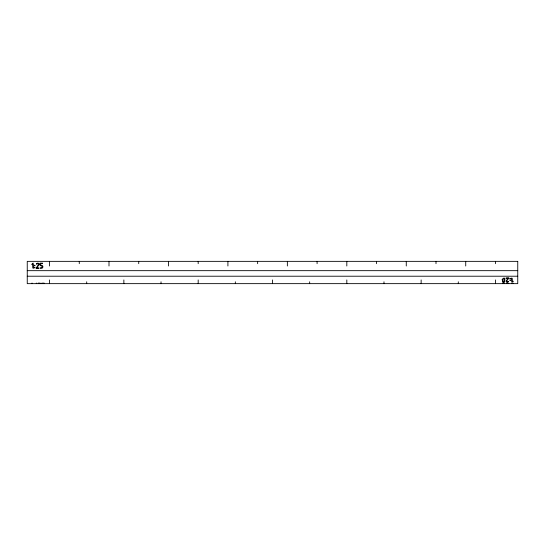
<?xml version="1.0" encoding="UTF-8"?>
<svg xmlns="http://www.w3.org/2000/svg" width="545" height="545" viewBox="0 0 545 545"><rect width="100%" height="100%" fill="white"/><g stroke="black" fill="none" stroke-linecap="round" stroke-linejoin="round"><path stroke-width="0.82" d="M32.264 283.168L31.767 283.196M36.726 283.168L36.222 283.196M508.812 283.311L506.339 283.311L508.274 283.236M504.684 283.141L502.388 283.141M504.091 283.134L502.974 283.134M513.213 283.114L511.639 283.311M40.221 283.141L38.143 283.114M27.25 270.667L517.75 270.667M27.25 276.213L517.75 276.213M44.179 283.127L41.74 283.168M495.453 261.355L495.453 263.685M495.453 279.932L495.453 283.645M465.73 261.355L465.73 266.008M458.297 281.792L458.297 283.645M436 261.355L436 263.685M421.135 279.932L421.135 283.645M406.27 261.355L406.27 266.008M383.98 281.792L383.98 283.645M376.547 261.355L376.547 263.685M346.818 261.355L346.818 266.008M346.818 279.932L346.818 283.645M317.088 261.355L317.088 263.685M309.662 281.792L309.662 283.645M287.365 261.355L287.365 266.008M272.5 279.932L272.5 283.645M257.635 261.355L257.635 263.685M235.338 281.792L235.338 283.645M227.912 261.355L227.912 266.008M198.182 261.355L198.182 263.685M198.182 279.932L198.182 283.645M168.453 261.355L168.453 266.008M161.02 281.792L161.02 283.645M138.73 261.355L138.73 263.685M123.865 279.932L123.865 283.645M109 261.355L109 266.008M86.703 281.792L86.703 283.645M79.27 261.355L79.27 263.685M49.547 261.355L49.547 266.008M49.547 279.932L49.547 283.645M502.735 279.646C503.723 286.813 505.719 274.85 502.735 279.646M502.204 279.456C503.703 288.734 507.252 273.508 502.204 279.456M33.381 268.065L32.823 268.065L32.823 263.957L32.094 264.625L31.712 264.38L33.102 263.058L33.381 268.065M38.954 268.065C31.685 270.804 41.706 263.337 37.108 263.753C34.819 265.565 38.055 261.321 38.852 263.869A1.383 1.308 0 0 1 38.893 264.754L36.944 267.799L38.954 268.065M40.085 263.208C37.442 266.396 46.693 266.294 40.35 267.799C39.322 268.78 42.987 268.569 42.83 267.275A4.564 4.312 0 0 0 42.83 266.219L41.999 265.265L40.63 265.17L40.63 263.589L42.421 263.569L42.51 263.126L40.085 263.208M506.06 278.168L508.056 278.468L506.107 280.907A1.383 1.049 0 0 0 506.148 281.615C506.918 283.686 510.175 280.273 507.892 281.711C503.253 282.147 513.342 275.961 506.06 278.168M511.639 278.168L511.898 282.262L513.288 281.206L512.177 281.547L512.177 278.263L511.639 278.168M34.567 265.231L34.512 265.313A1.417 1.342 0 0 0 34.512 265.81L35.037 265.81A1.417 1.342 0 0 0 35.037 265.313L34.567 265.231M34.567 267.343L34.512 267.425A1.417 1.342 0 0 0 34.512 267.915L35.037 267.915A1.417 1.342 0 0 0 35.037 267.425L34.567 267.343M510.018 278.311L509.963 278.379A1.417 1.07 0 0 0 509.963 278.774L510.488 278.774A1.417 1.07 0 0 0 510.488 278.379L510.018 278.311M510.018 280.001L509.963 280.062A1.417 1.07 0 0 0 509.963 280.457L510.488 280.457A1.417 1.07 0 0 0 510.488 280.062L510.018 280.001M517.75 261.355L27.25 261.355L27.25 283.645L517.75 283.645L517.75 261.355"/></g></svg>
